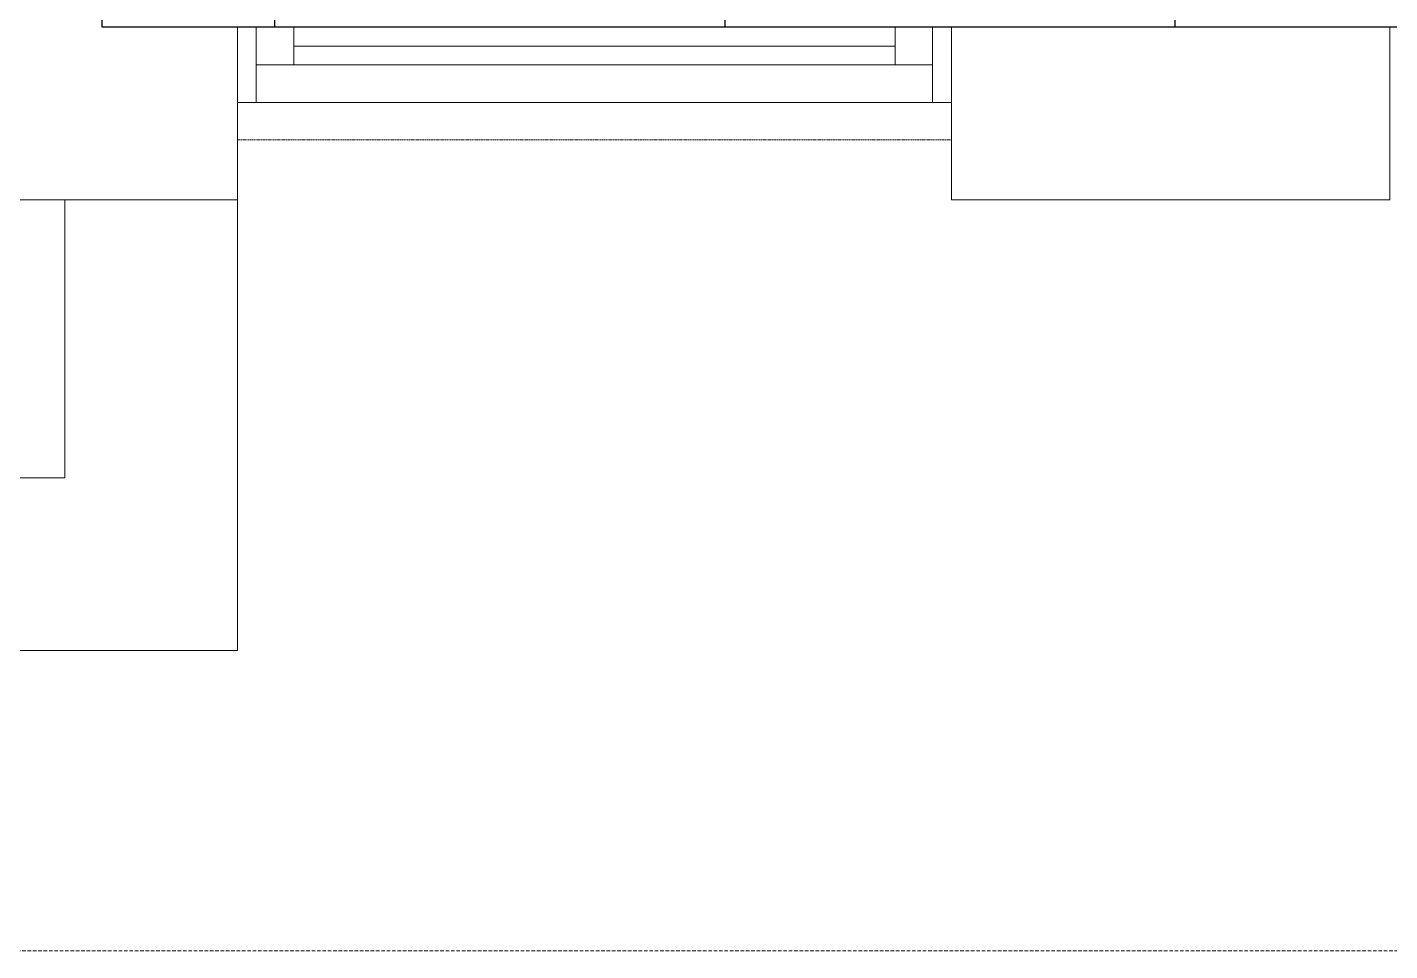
# Model space of a CAD drawing. Extents: x -12260 to 57327, y -29287 to 19916.
# Drawn here: x 34876 to 36692, y -14060 to -12830 of the extents above; entities that cross this region are included whole.
import ezdxf

# ---------------------------------------------------------------- set-up
doc = ezdxf.new("R2010")
doc.units = 0
doc.header["$LTSCALE"] = 0.25
doc.linetypes.add('01-First Floor$0$HIDDEN', pattern=[9.525, 6.35, -3.175])
doc.linetypes.add('DASHDOT', pattern=[25.4, 12.7, -6.35, 0, -6.35])
for name, color, linetype, lineweight in [('01-First Floor$0$Aluminum', 251, 'Continuous', 5), ('01-First Floor$0$Proj', 251, 'Continuous', 5), ('01-First Floor$0$Walls', 251, 'Continuous', 5), ('E-LITE-CLNG-CNDT', 6, 'DASHDOT', 35)]:
    doc.layers.add(name, color=color, linetype=linetype, lineweight=lineweight)
doc.layers.add('01-First Floor$0$FALSE CEILING', color=251, linetype='Continuous')
doc.layers.add('01-First Floor$0$X-WHITE glass', color=255, linetype='Continuous')

# ---------------------------------------------------------------- blocks, each defined once
blk = doc.blocks.new('01-First Floor')
at = {"layer": '01-First Floor$0$Aluminum'}
for p, q in [((36107.6, -12830), (35156.2, -12830)), ((35181.2, -12930), (35181.2, -12830)), ((35231.2, -12880), (35231.2, -12830)), ((36032.6, -12880), (36032.6, -12830)), ((36082.6, -12930), (36082.6, -12830)), ((35231.2, -12855), (36032.6, -12855)), ((36082.6, -12880), (35181.2, -12880)), ((36107.6, -12930), (35156.2, -12930))]:
    blk.add_line(p, q, dxfattribs=at)
at = {"layer": '01-First Floor$0$FALSE CEILING', "linetype": 'Continuous'}
for p, q in [((35206, -12830), (35206, -8830)), ((35806, -12830), (35806, -8830)), ((36406, -12830), (36406, -8830))]:
    blk.add_line(p, q, dxfattribs=at)
at = {"layer": '01-First Floor$0$FALSE CEILING'}
blk.add_lwpolyline([(34976, -12830), (34976, -10710), (34976, -10710), (34976, -8830), (38476, -8830), (38476, -12830), (34976, -12830)], dxfattribs=at)
at = {"layer": '01-First Floor$0$Proj', "linetype": '01-First Floor$0$HIDDEN'}
blk.add_line((35156.2, -12980), (36107.6, -12980), dxfattribs=at)
at = {"layer": '01-First Floor$0$Proj'}
for p, q in [((34926.2, -13430), (34926.2, -13060)), ((35156.2, -13660), (35156.2, -13060)), ((19985.8, -13430), (34926.2, -13430)), ((19755.8, -13660), (35156.2, -13660))]:
    blk.add_line(p, q, dxfattribs=at)
at = {"layer": '01-First Floor$0$Proj', "linetype": '01-First Floor$0$HIDDEN', "ltscale": 3}
blk.add_lwpolyline([(48606, 9840), (-2814, 9840), (-2814, -14060), (48606, -14060)], dxfattribs=at)
blk.add_lwpolyline([(48606, 9840), (-2814, 9840), (-2814, -14060), (48606, -14060)], dxfattribs=at)
at = {"layer": '01-First Floor$0$Walls'}
for p, q in [((34976, -12830), (35156.2, -12830)), ((34976, -12830), (35156.2, -12830)), ((35156.2, -13060), (35156.2, -12830)), ((35156.2, -13060), (35156.2, -12830)), ((36107.6, -13060), (36107.6, -12830)), ((36107.6, -12830), (36691.8, -12830)), ((36691.8, -13060), (36691.8, -12830)), ((34099.4, -13060), (35156.2, -13060)), ((34189.8, -13060), (35156.2, -13060)), ((36107.6, -13060), (36691.8, -13060))]:
    blk.add_line(p, q, dxfattribs=at)
at = {"layer": '01-First Floor$0$X-WHITE glass', "color": 253, "lineweight": 30, "ltscale": 6, "true_color": 0x9898cc}
blk.add_line((34976, -12830), (34976, -10610), dxfattribs=at)

msp = doc.modelspace()

# ---------------------------------------------------------------- block references
at = {"layer": 'E-LITE-CLNG-CNDT'}
msp.add_blockref('01-First Floor', (0, 0), dxfattribs=at)

doc.saveas('drawing.dxf')
